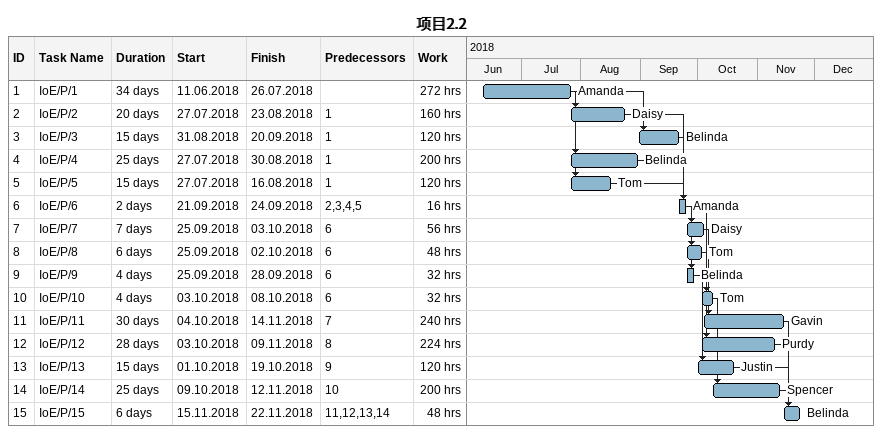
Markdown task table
项目2.2

| ID | Task | Duration | Start | Finish | Predecessors | Resources | Work (h) |
|---|---|---|---|---|---|---|---|
| 1 | IoE/P/1 | 34d | 2018-06-11 | 2018-07-26 |  | Amanda | 272 |
| 2 | IoE/P/2 | 20d | 2018-07-27 | 2018-08-23 | 1 | Daisy | 160 |
| 3 | IoE/P/3 | 15d | 2018-08-31 | 2018-09-20 | 1 | Belinda | 120 |
| 4 | IoE/P/4 | 25d | 2018-07-27 | 2018-08-30 | 1 | Belinda | 200 |
| 5 | IoE/P/5 | 15d | 2018-07-27 | 2018-08-16 | 1 | Tom | 120 |
| 6 | IoE/P/6 | 2d | 2018-09-21 | 2018-09-24 | 2, 3, 4, 5 | Amanda | 16 |
| 7 | IoE/P/7 | 7d | 2018-09-25 | 2018-10-03 | 6 | Daisy | 56 |
| 8 | IoE/P/8 | 6d | 2018-09-25 | 2018-10-02 | 6 | Tom | 48 |
| 9 | IoE/P/9 | 4d | 2018-09-25 | 2018-09-28 | 6 | Belinda | 32 |
| 10 | IoE/P/10 | 4d | 2018-10-03 | 2018-10-08 | 6 | Tom | 32 |
| 11 | IoE/P/11 | 30d | 2018-10-04 | 2018-11-14 | 7 | Gavin | 240 |
| 12 | IoE/P/12 | 28d | 2018-10-03 | 2018-11-09 | 8 | Purdy | 224 |
| 13 | IoE/P/13 | 15d | 2018-10-01 | 2018-10-19 | 9 | Justin | 120 |
| 14 | IoE/P/14 | 25d | 2018-10-09 | 2018-11-12 | 10 | Spencer | 200 |
| 15 | IoE/P/15 | 6d | 2018-11-15 | 2018-11-22 | 11, 12, 13, 14 | Belinda | 48 |
